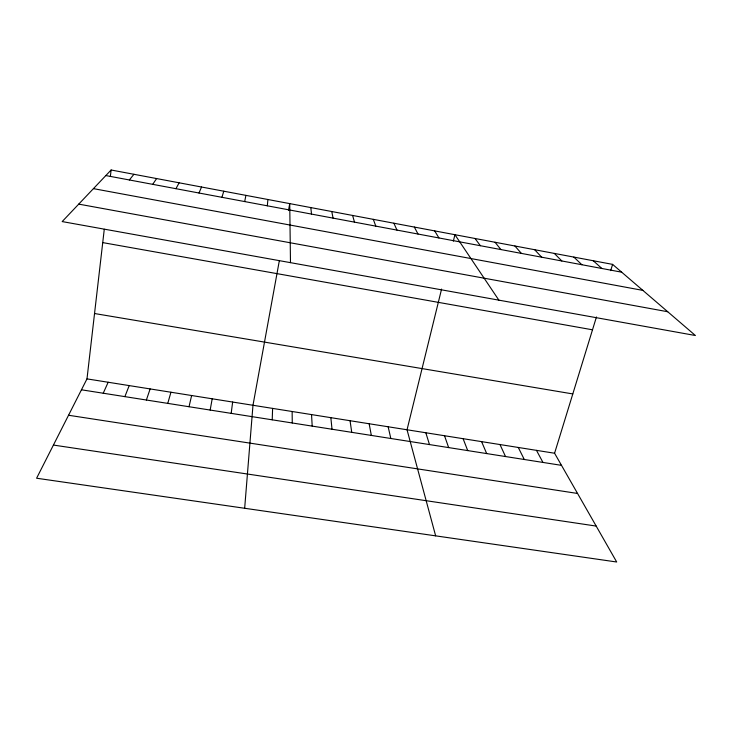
<?xml version="1.0" encoding="UTF-8"?>
<svg xmlns="http://www.w3.org/2000/svg" width="732" height="732" viewBox="0 0 732 732"><rect width="100%" height="100%" fill="white"/><g stroke="black" fill="none" stroke-linecap="round" stroke-linejoin="round"><path stroke-width="1.1" d="M272.222 419.82L272.606 408.401M244.662 508.273L252.979 405.281L279.322 260.757M267.326 205.811L267.894 199.507M596.452 316.965L554.582 453.236L616.701 562.002L36.6 478.225L86.989 378.883L104.273 229.262M110.358 176.531L111.118 169.998L612.602 264.38L695.4 335.512L62.174 221.576L111.118 169.998M231.175 413.36L232.648 402.042M210.166 410.057L212.198 398.794M288.518 210.313L289.735 203.615L290.485 262.651M244.698 201.565L245.906 195.371M189.03 406.727L191.628 395.518M441.579 289.076L407.038 429.776L435.65 535.851M453.337 241.167L454.92 234.707L498.876 300.147M167.765 403.378L170.94 392.233M221.924 197.301L223.791 191.208M610.68 270.63L612.602 264.38M146.382 400.011L150.133 388.921M124.87 396.625L129.207 385.599M199.003 193.01L201.538 187.017M103.23 393.221L108.162 382.25M175.936 188.691L179.139 182.799M152.723 184.336L156.611 178.562M129.354 179.962L133.929 174.289M53.427 445.065L596.187 526.079M68.543 415.254L577.557 493.459M81.453 389.799L561.499 465.351M86.989 378.883L554.582 453.236M94.538 313.525L572.799 393.935M102.727 242.603L592.499 329.803M78.736 204.118L667.73 311.74M93.431 188.636L642.879 290.394M105.838 175.561L621.678 272.185M593.286 260.748L601.85 268.47M573.861 257.097L581.903 264.737M554.316 253.418L561.837 260.976M534.671 249.713L541.653 257.197M514.907 245.998L521.358 253.391M495.024 242.255L500.935 249.566M475.031 238.495L480.384 245.714M434.698 230.9L438.925 237.955M536.474 450.354L542.952 462.432M414.349 227.066L418.009 234.03M518.283 447.462L524.295 459.495M499.983 444.553L505.538 456.548M393.889 223.214L396.964 230.095M481.592 441.634L486.679 453.575M463.1 438.688L467.721 450.592M373.302 219.344L375.8 226.124M444.516 435.732L448.652 447.591M425.823 432.758L429.483 444.571M352.595 215.446L354.498 222.135M388.143 426.765L390.824 438.486M331.77 211.53L333.069 218.127M369.148 423.746L371.334 435.421M350.052 420.717L351.735 432.338M310.816 207.586L311.512 214.083M330.846 417.661L332.017 429.236M311.539 414.587L312.198 426.115M292.132 411.503L292.269 422.977"/></g></svg>
